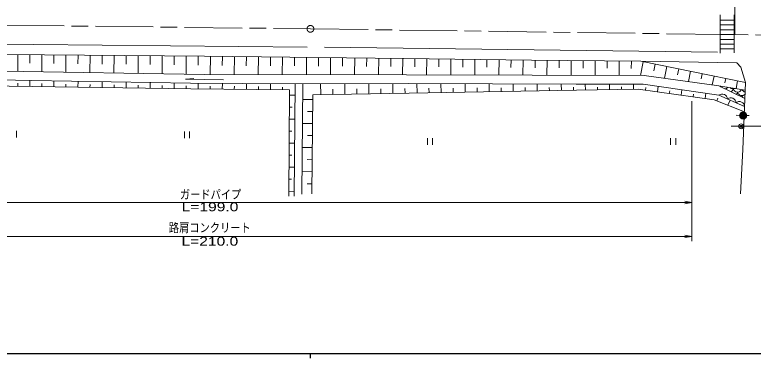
# Model space of a CAD drawing. Units: millimetres, scale not verified. Extents: x 40000 to 680000, y 20000 to 380000.
# Drawn here: x 206595 to 360065, y 204000 to 275374 of the extents above; entities that cross this region are included whole.
import ezdxf
from ezdxf.enums import TextEntityAlignment as Align

# ---------------------------------------------------------------- set-up
doc = ezdxf.new("R2010")
doc.units = ezdxf.units.MM
doc.header["$LTSCALE"] = 1000
doc.header["$PDMODE"] = 32
doc.header["$PDSIZE"] = 500
doc.linetypes.add('CHAIN', pattern=[18.5, 12, -1.5, 3.5, -1.5])
for name, color, linetype, lineweight in [('M-BMK', 2, 'CHAIN', 13), ('M-STR-HTXT', 7, 'Continuous', 13), ('M-STR-STRC', 7, 'Continuous', 13), ('M-TTL-BAND', 7, 'Continuous', 25), ('M-WORK', 1, 'Continuous', 13)]:
    doc.layers.add(name, color=color, linetype=linetype, lineweight=lineweight)
doc.styles.add('ＭＳ Ｐゴシック', font='')
doc.styles.get('ＭＳ Ｐゴシック').set_extended_font_data('MS PGothic')

# ---------------------------------------------------------------- blocks, each defined once
blk = doc.blocks.new('open_arrow')
at = {"color": 0, "linetype": 'Continuous', "lineweight": -2}
blk.add_lwpolyline([(7.5, 1.25), (0, 0), (7.5, -1.25)], dxfattribs=at)

msp = doc.modelspace()

# ---------------------------------------------------------------- linework, layer by layer
at = {"layer": 'M-BMK'}
for p, q in [((167856, 273640), (268049, 272451)), ((268049, 272451), (367806, 271098))]:
    msp.add_line(p, q, dxfattribs=at)
msp.add_circle((268049, 272451), 700, dxfattribs=at)
at = {"layer": 'M-STR-HTXT'}
for p, q in [((356217, 271255), (356603, 324366)), ((347319, 257438), (347319, 228329)), ((147134, 236356), (347319, 236356)), ((147134, 229329), (347319, 229329))]:
    msp.add_line(p, q, dxfattribs=at)
at = {"layer": 'M-STR-STRC'}
for p, q in [((353183, 275368), (353195, 267429)), ((356115, 267434), (356103, 275372)), ((353185, 274263), (356105, 274268)), ((353186, 273263), (356106, 273268)), ((353188, 272263), (356108, 272268)), ((353189, 271263), (356109, 271268)), ((353191, 270263), (356111, 270268)), ((353192, 269263), (356112, 269268)), ((353194, 268263), (356114, 268268))]:
    msp.add_line(p, q, dxfattribs=at)
at = {"layer": 'M-TTL-BAND'}
for p, q in [((40000, 205000), (579000, 205000)), ((268000, 205000), (268000, 204000))]:
    msp.add_line(p, q, dxfattribs=at)
at = {"layer": 'M-WORK'}
for p, q in [((270996, 268641), (352674, 267571)), ((207241, 267092), (207213, 263613)), ((209741, 267071), (209727, 265332)), ((212241, 267051), (212212, 263527)), ((214741, 267031), (214726, 265269)), ((217241, 267010), (217211, 263441)), ((219740, 266990), (219726, 265205)), ((222240, 266970), (222211, 263355)), ((224740, 266949), (224726, 265142)), ((227240, 266929), (227210, 263269)), ((229740, 266909), (229725, 265079)), ((232240, 266888), (232210, 263183)), ((234740, 266868), (234725, 265015)), ((237240, 266847), (237209, 263097)), ((239740, 266827), (239725, 264952)), ((242240, 266807), (242209, 263012)), ((244740, 266786), (244724, 264889)), ((247240, 266762), (247196, 262947)), ((249739, 266734), (249718, 264826)), ((252239, 266705), (252197, 262943)), ((254739, 266677), (254718, 264796)), ((257239, 266649), (257197, 262940)), ((259739, 266620), (259718, 264766)), ((262239, 266592), (262197, 262937)), ((264738, 266564), (264718, 264736)), ((267238, 266535), (267197, 262934)), ((269738, 266507), (269718, 264706)), ((272238, 266479), (272198, 262930)), ((274738, 266450), (274718, 264676)), ((277238, 266422), (277198, 262927)), ((279737, 266394), (279718, 264646)), ((282237, 266365), (282198, 262924)), ((284737, 266337), (284718, 264616)), ((287237, 266309), (287199, 262920)), ((289737, 266276), (289715, 264582)), ((292237, 266243), (292193, 262906)), ((294736, 266211), (294714, 264542)), ((297236, 266178), (297193, 262889)), ((299736, 266145), (299714, 264501)), ((302236, 266112), (302193, 262872)), ((304735, 266080), (304714, 264460)), ((307235, 266047), (307193, 262856)), ((309735, 266014), (309714, 264418)), ((312235, 265981), (312194, 262839)), ((314735, 265950), (314717, 264379)), ((317234, 265923), (317201, 262823)), ((319734, 265896), (319717, 264346)), ((322234, 265868), (322201, 262808)), ((324734, 265841), (324717, 264311)), ((327234, 265814), (327201, 262794)), ((329734, 265786), (329717, 264276)), ((332234, 265759), (332201, 262779)), ((334733, 265731), (334717, 264242)), ((337223, 265609), (336649, 262766)), ((339674, 265114), (339387, 263692)), ((342124, 264619), (341630, 262173)), ((344575, 264124), (344328, 262901)), ((347025, 263629), (346591, 261481)), ((349476, 263134), (349259, 262060)), ((351926, 262639), (351552, 260789)), ((207228, 260501), (207237, 261144)), ((209727, 260465), (209746, 261749)), ((212227, 260430), (212236, 261062)), ((214727, 260395), (214744, 261659)), ((217227, 260360), (217235, 260982)), ((219726, 260325), (219744, 261569)), ((222226, 260290), (222235, 260902)), ((224726, 260256), (224743, 261479)), ((229725, 260186), (229742, 261389)), ((234725, 260117), (234741, 261299)), ((239724, 260047), (239741, 261209)), ((244724, 259980), (244739, 261141)), ((249724, 259917), (249739, 261120)), ((254723, 259854), (254739, 261099)), ((259723, 259791), (259739, 261078)), ((264630, 237711), (264856, 261056)), ((266443, 261057), (266273, 238062)), ((270199, 258791), (270159, 261058)), ((275198, 258878), (275160, 261059)), ((280197, 258964), (280161, 261061)), ((285196, 259051), (285162, 261062)), ((290196, 259136), (290164, 261059)), ((295195, 259219), (295165, 261045)), ((300194, 259303), (300165, 261031)), ((305194, 259386), (305166, 261017)), ((310193, 259470), (310167, 261003)), ((315192, 259553), (315168, 260989)), ((320192, 259636), (320169, 260975)), ((325191, 259725), (325167, 260967)), ((330190, 259822), (330167, 260969)), ((335189, 259919), (335168, 260970)), ((354377, 262144), (354190, 261219)), ((356827, 261649), (356501, 260034)), ((227226, 260221), (227234, 260822)), ((232225, 260151), (232233, 260742)), ((237225, 260082), (237233, 260663)), ((242224, 260012), (242232, 260593)), ((247224, 259948), (247231, 260550)), ((252223, 259885), (252231, 260508)), ((257223, 259822), (257231, 260466)), ((262223, 259759), (262230, 260346)), ((272698, 258835), (272679, 259925)), ((277698, 258921), (277679, 259969)), ((282697, 259007), (282679, 260013)), ((287696, 259094), (287679, 260055)), ((292695, 259178), (292680, 260090)), ((297695, 259261), (297680, 260125)), ((302694, 259344), (302680, 260160)), ((307693, 259428), (307680, 260195)), ((312693, 259511), (312681, 260229)), ((317692, 259595), (317681, 260264)), ((322691, 259678), (322681, 260299)), ((327690, 259773), (327679, 260347)), ((332689, 259871), (332679, 260396)), ((337673, 259721), (337754, 260291)), ((340149, 259372), (340309, 260512)), ((342625, 259024), (342703, 259579)), ((345100, 258675), (345256, 259785)), ((263660, 258683), (264833, 258678)), ((347576, 258327), (347652, 258867)), ((350051, 257978), (350204, 259059)), ((352491, 257493), (352703, 258027)), ((358270, 256297), (352929, 258658)), ((268522, 257763), (266419, 257780)), ((354814, 256569), (355239, 257637)), ((263651, 256183), (264222, 256181)), ((268502, 255263), (267450, 255271)), ((263641, 253683), (264785, 253679)), ((268482, 252763), (266382, 252780)), ((206980, 249857), (206980, 251257)), ((241849, 251118), (241849, 249718)), ((242899, 249718), (242899, 251118)), ((263632, 251183), (264189, 251181)), ((268461, 250263), (267412, 250271)), ((263622, 248683), (264736, 248679)), ((292373, 249720), (292373, 248320)), ((293423, 248320), (293423, 249720)), ((342897, 249720), (342897, 248320)), ((343947, 248320), (343947, 249720)), ((268441, 247763), (266345, 247780)), ((263613, 246183), (264155, 246181)), ((268421, 245263), (267373, 245271)), ((263604, 243683), (264688, 243679)), ((268401, 242763), (266308, 242780)), ((263594, 241183), (264122, 241181)), ((268381, 240263), (267334, 240272)), ((263585, 238683), (264640, 238679))]:
    msp.add_line(p, q, dxfattribs=at)
for points in [[(151774, 269793), (167906, 269637), (267396, 268623)], [(145605, 267811), (167904, 267587), (204478, 267114), (246014, 266776), (287411, 266307), (314004, 265958), (336725, 265710), (356657, 265378), (357485, 264495), (358492, 261312), (336725, 265710)], [(352899, 260601), (337397, 262763), (314101, 262832), (287978, 262920), (245932, 262948), (204186, 263665), (168007, 264408), (145710, 264880), (139897, 264609)], [(101101, 249072), (106491, 252820), (115859, 255158), (129865, 257753), (131927, 260311), (145086, 263053), (176167, 262377), (210131, 261742), (243088, 261148), (264856, 261056), (288472, 261063), (323257, 260967), (337187, 260970), (352929, 258658)], [(146604, 261494), (176296, 260956), (210274, 260457), (243184, 259999), (263664, 259741), (263581, 237683)], [(249960, 261887), (242083, 262016), (243776, 262127)], [(358492, 261312), (357876, 247363), (357426, 238173)], [(268364, 238146), (268530, 258763), (288587, 259109), (323353, 259689), (336133, 259937), (351939, 257713), (358233, 255210)], [(358422, 259732), (352899, 260601), (358345, 257984)], [(359195, 254466), (357979, 254459), (356508, 254527)], [(365311, 252205), (362548, 252205), (357566, 252202), (355497, 252201)]]:
    msp.add_lwpolyline(points, dxfattribs=at)
for centre, radius in [((357979, 254459), 750), ((357979, 254459), 600), ((357979, 254459), 450), ((357979, 254459), 300), ((357979, 254459), 150), ((357979, 254459), 20), ((357566, 252202), 500)]:
    msp.add_circle(centre, radius, dxfattribs=at)
for centre, radius, start, end in [((352304, 260909), 929, 333.11025, 337.89071), ((354104, 260909), 929, 203.00272, 213.75611), ((354104, 260909), 929, 274.91828, 319.11095), ((355904, 260909), 929, 227.20295, 294.91073), ((355004, 260209), 929, 297.38322, 345.74997), ((356804, 260209), 929, 194.25003, 337.37969), ((358604, 260209), 929, 203.59039, 257.47188), ((353621, 257817), 1090, 2.85103, 129.45807), ((355402, 257030), 1090, 2.85103, 129.45807), ((355904, 259509), 929, 314.37277, 345.74997), ((357704, 259509), 929, 194.25003, 317.06107), ((356804, 258809), 929, 329.65092, 345.74997), ((358604, 258809), 929, 194.25003, 221.43893), ((357182, 256243), 1090, 2.85103, 129.45807)]:
    msp.add_arc(centre, radius, start, end, dxfattribs=at)
for p in [(357979, 254459), (357566, 252202)]:
    msp.add_point(p, dxfattribs=at)

# ---------------------------------------------------------------- block references
at = {"layer": 'M-STR-HTXT', "xscale": 200, "yscale": 200, "rotation": 180}
for p in [(347319, 236356), (347319, 229329)]:
    msp.add_blockref('open_arrow', p, dxfattribs=at)

# ---------------------------------------------------------------- texts
at = {"layer": 'M-STR-HTXT', "style": 'ＭＳ Ｐゴシック'}
for s, width, p in [('ガードパイプ', 0.85, (247290, 236555)), ('L=199.0', 1.35, (247166, 233990)), ('路肩コンクリート', 0.85, (247127, 229645)), ('L=210.0', 1.35, (247139, 226840))]:
    msp.add_text(s, height=1833, dxfattribs=dict(at, width=width)).set_placement(p, align=Align.BOTTOM_CENTER)

doc.saveas('drawing.dxf')
